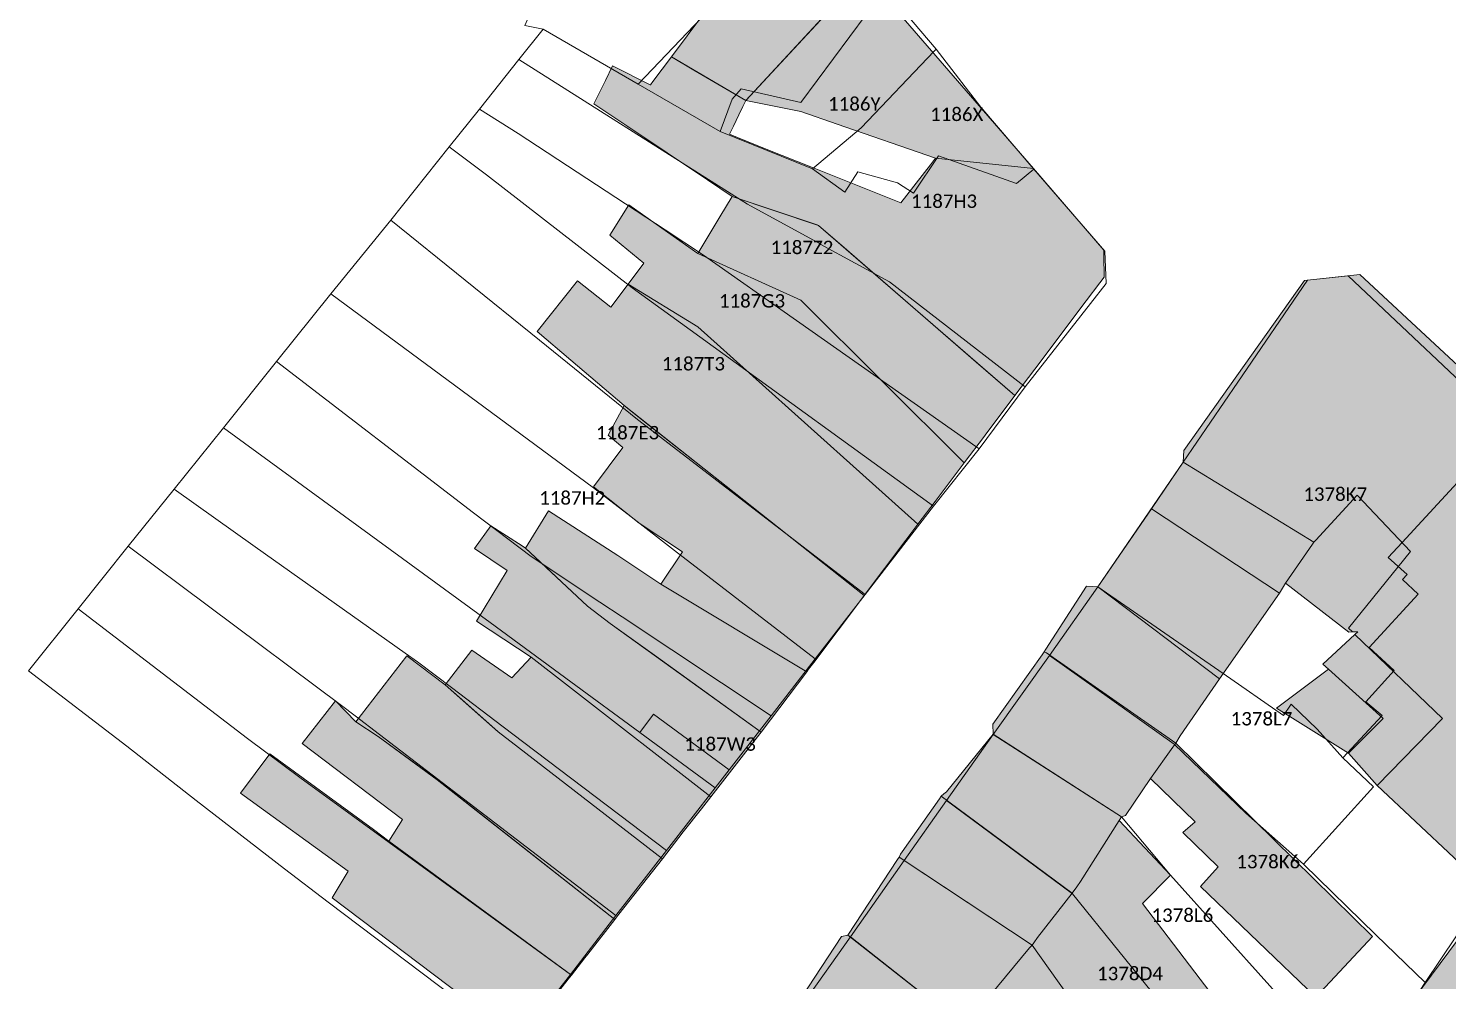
# Model space of a CAD drawing. Header units: metres. Extents: x 113120 to 240396, y 120329 to 242116.
# Drawn here: x 119536 to 119620.7, y 121704.6 to 121761.3 of the extents above; entities that cross this region are included whole.
import ezdxf

# ---------------------------------------------------------------- set-up
doc = ezdxf.new("R2010")
doc.units = ezdxf.units.M
doc.header["$LTSCALE"] = 3
for name, color, linetype, lineweight in [('Bpn_CaPa', 78, 'Continuous', 0), ('Bpn_ReBu', 4, 'Continuous', 0), ('Bpt_CaNu', 7, 'Continuous', 0), ('Hachure bâtiment', 11, 'Continuous', 0)]:
    doc.layers.add(name, color=color, linetype=linetype, lineweight=lineweight)
doc.styles.add('Legend', font='')
doc.styles.get('Legend').set_extended_font_data('Calibri')

msp = doc.modelspace()

# ---------------------------------------------------------------- hatches: boundary and pattern name
at = {"layer": 'Hachure bâtiment'}
h = msp.add_hatch(color=256, dxfattribs=at)
h.dxf.hatch_style = 1
h.paths.add_polyline_path([(119584.328, 121762.994), (119578.795, 121757.028), (119575.703, 121758.847), (119574.356, 121759.64), (119576.291, 121762.214), (119576.297, 121762.215), (119578.808, 121762.459), (119583.26, 121767.633), (119584.603, 121766.083), (119585.853, 121764.639)])
h = msp.add_hatch(color=256, dxfattribs=at)
h.dxf.hatch_style = 1
h.paths.add_polyline_path([(119585.853, 121764.639), (119595.957, 121752.972), (119590.112, 121753.588), (119584.238, 121755.623), (119582.086, 121756.369), (119578.795, 121757.028)])
h = msp.add_hatch(color=256, dxfattribs=at)
h.dxf.hatch_style = 1
h.paths.add_polyline_path([(119573.251, 121758.169), (119574.356, 121759.64), (119578.795, 121757.028), (119578.623, 121756.671), (119578.389, 121756.189), (119578.061, 121755.512), (119577.862, 121755.101), (119577.823, 121755.021), (119578.297, 121754.831), (119580.015, 121754.142), (119582.783, 121753.034), (119584.165, 121752.48), (119585.662, 121751.88), (119588.042, 121750.927), (119588.395, 121751.38), (119588.966, 121752.114), (119589.808, 121753.196), (119590.112, 121753.588), (119595.957, 121752.972), (119600.161, 121748.118), (119600.162, 121747.8), (119600.169, 121746.506), (119599.916, 121746.17), (119599.098, 121745.084), (119599.085, 121745.068), (119596.887, 121742.152), (119596.033, 121741.018), (119594.841, 121739.436), (119592.528, 121741.443), (119585.446, 121747.588), (119584.667, 121748.264), (119583.14, 121749.589), (119583.077, 121749.61), (119577.975, 121751.308), (119576.504, 121752.296), (119571.692, 121755.526), (119571.408, 121755.717), (119569.733, 121756.841), (119570.323, 121758.026), (119570.419, 121758.218), (119570.854, 121759.093), (119573.1, 121757.977), (119573.104, 121757.975)])
h = msp.add_hatch(color=256, dxfattribs=at)
h.dxf.hatch_style = 1
h.paths.add_polyline_path([(119582.085, 121745.127), (119575.926, 121747.906), (119577.185, 121749.998), (119577.243, 121750.094), (119577.975, 121751.308), (119583.047, 121749.62), (119583.14, 121749.589), (119594.841, 121739.436), (119594.805, 121739.389), (119593.106, 121737.135), (119593.027, 121737.029), (119591.83, 121735.441)])
h = msp.add_hatch(color=256, dxfattribs=at)
h.dxf.hatch_style = 1
h.paths.add_polyline_path([(119574.123, 121749.181), (119575.926, 121747.906), (119582.085, 121745.127), (119591.83, 121735.441), (119590.09, 121733.134), (119589.063, 121731.77), (119575.935, 121743.545), (119571.784, 121746.089), (119572.723, 121747.33), (119570.686, 121748.996), (119571.817, 121750.813)])
h = msp.add_hatch(color=256, dxfattribs=at)
h.dxf.hatch_style = 1
h.paths.add_polyline_path([(119589.063, 121731.77), (119588.34, 121730.812), (119585.863, 121727.525), (119571.54, 121738.849), (119568.358, 121741.559), (119566.352, 121743.269), (119568.752, 121746.275), (119570.739, 121744.707), (119571.784, 121746.089), (119575.935, 121743.545)])
h = msp.add_hatch(color=256, dxfattribs=at)
h.dxf.hatch_style = 1
h.paths.add_polyline_path([(119624.934, 121737.829), (119625.036, 121737.218), (119631.186, 121731.626), (119631.988, 121730.812), (119650.66, 121712.352), (119638.178, 121696.001), (119638.025, 121695.995), (119635.36, 121698.487), (119623.319, 121709.746), (119616.455, 121716.2), (119620.349, 121720.186), (119615.126, 121725.206), (119615.293, 121725.362), (119614.976, 121725.35), (119614.746, 121725.571), (119618.443, 121730.143), (119615.268, 121733.512), (119612.792, 121730.825), (119612.684, 121730.706), (119604.883, 121735.472), (119604.932, 121736.166), (119612.131, 121746.303), (119615.422, 121746.668)])
h = msp.add_hatch(color=256, dxfattribs=at)
h.dxf.hatch_style = 1
h.paths.add_polyline_path([(119582.545, 121723.123), (119582.434, 121722.975), (119573.736, 121728.204), (119575.019, 121730.133), (119572.443, 121731.844), (119569.721, 121734), (119571.456, 121736.337), (119570.579, 121737.08), (119571.54, 121738.849), (119572.662, 121737.962), (119577.617, 121734.044), (119585.863, 121727.525), (119585.64, 121727.229), (119584.377, 121725.553), (119584.307, 121725.461), (119583.283, 121724.101), (119582.845, 121723.52)])
h = msp.add_hatch(color=256, dxfattribs=at)
h.dxf.hatch_style = 1
h.paths.add_polyline_path([(119612.684, 121730.706), (119612.595, 121730.577), (119610.997, 121728.265), (119610.635, 121727.667), (119602.988, 121732.698), (119604.883, 121735.472)])
h = msp.add_hatch(color=256, dxfattribs=at)
h.dxf.hatch_style = 1
h.paths.add_polyline_path([(119618.443, 121730.143), (119614.746, 121725.571), (119614.976, 121725.35), (119614.756, 121725.341), (119610.997, 121728.265), (119612.595, 121730.577), (119612.684, 121730.706), (119612.792, 121730.825), (119615.268, 121733.512)], flags=17)
h = msp.add_hatch(color=256, dxfattribs=at)
h.dxf.hatch_style = 1
h.paths.add_polyline_path([(119579.723, 121719.378), (119570.71, 121725.851), (119569.346, 121726.89), (119565.665, 121730.352), (119567.036, 121732.571), (119571.161, 121729.915), (119573.736, 121728.204), (119582.434, 121722.975)])
h = msp.add_hatch(color=256, dxfattribs=at)
h.dxf.hatch_style = 1
h.paths.add_polyline_path([(119610.635, 121727.667), (119607.046, 121722.549), (119599.804, 121728.036), (119602.988, 121732.698)])
h = msp.add_hatch(color=256, dxfattribs=at)
h.dxf.hatch_style = 1
h.paths.add_polyline_path([(119564.57, 121729.014), (119562.607, 121730.318), (119563.579, 121731.68), (119565.46, 121730.483), (119565.665, 121730.352), (119567.133, 121728.971), (119567.809, 121728.335), (119569.346, 121726.89), (119570.71, 121725.851), (119573.347, 121723.957), (119579.717, 121719.383), (119579.723, 121719.378), (119579.5, 121719.093), (119576.705, 121715.518), (119568.229, 121722.125), (119565.985, 121723.836), (119562.734, 121725.986)])
h = msp.add_hatch(color=256, dxfattribs=at)
h.dxf.hatch_style = 1
h.paths.add_polyline_path([(119599.804, 121728.036), (119607.046, 121722.549), (119604.704, 121719.162), (119604.438, 121718.715), (119596.737, 121724.099), (119596.598, 121724.161), (119596.696, 121724.313), (119599.11, 121728.084)])
h = msp.add_hatch(color=256, dxfattribs=at)
h.dxf.hatch_style = 1
h.paths.add_polyline_path([(119620.349, 121720.186), (119616.455, 121716.2), (119614.743, 121718.112), (119616.811, 121720.196), (119613.546, 121723.137), (119613.219, 121723.432), (119615.126, 121725.206)], flags=17)
h = msp.add_hatch(color=256, dxfattribs=at)
h.dxf.hatch_style = 1
h.paths.add_polyline_path([(119571.23, 121708.514), (119570.985, 121708.201), (119562.284, 121715.054), (119560.397, 121716.54), (119556.869, 121719.122), (119555.544, 121719.982), (119558.581, 121723.916), (119560.86, 121722.199), (119561.855, 121721.319), (119564.029, 121719.396), (119565.231, 121718.468), (119573.819, 121711.826)])
h = msp.add_hatch(color=256, dxfattribs=at)
h.dxf.hatch_style = 1
h.paths.add_polyline_path([(119576.705, 121715.518), (119576.152, 121714.81), (119575.069, 121713.424), (119573.819, 121711.826), (119565.231, 121718.468), (119564.029, 121719.396), (119562.834, 121720.453), (119560.86, 121722.199), (119562.446, 121724.262), (119564.842, 121722.61), (119565.985, 121723.836), (119568.229, 121722.125)])
h = msp.add_hatch(color=256, dxfattribs=at)
h.dxf.hatch_style = 1
h.paths.add_polyline_path([(119596.737, 121724.099), (119604.438, 121718.715), (119604.26, 121718.477), (119602.945, 121716.607), (119601.437, 121714.415), (119601.21, 121714.329), (119593.55, 121719.245), (119593.525, 121719.859), (119596.467, 121723.978), (119596.598, 121724.161)])
h = msp.add_hatch(color=256, dxfattribs=at)
h.dxf.hatch_style = 1
h.paths.add_polyline_path([(119613.546, 121723.137), (119616.811, 121720.196), (119614.743, 121718.112), (119610.447, 121720.8)], flags=17)
h = msp.add_hatch(color=256, dxfattribs=at)
h.dxf.hatch_style = 1
h.paths.add_polyline_path([(119558.315, 121714.171), (119552.34, 121718.7), (119554.322, 121721.232), (119555.544, 121719.982), (119556.869, 121719.122), (119559.213, 121717.407), (119559.98, 121716.845), (119560.397, 121716.54), (119570.985, 121708.201), (119569.37, 121706.134), (119569.202, 121705.919), (119568.392, 121704.883), (119557.514, 121712.884)])
h = msp.add_hatch(color=256, dxfattribs=at)
h.dxf.hatch_style = 1
h.paths.add_polyline_path([(119601.21, 121714.329), (119601.072, 121714.112), (119598.753, 121710.461), (119598.536, 121710.144), (119598.266, 121709.779), (119590.452, 121715.557), (119590.618, 121715.698), (119590.767, 121715.825), (119593.55, 121719.245)])
h = msp.add_hatch(color=256, dxfattribs=at)
h.dxf.hatch_style = 1
h.paths.add_polyline_path([(119568.392, 121704.883), (119568.203, 121704.642), (119566.695, 121702.712), (119565.367, 121701.013), (119554.122, 121709.496), (119555.087, 121711.087), (119548.652, 121715.729), (119550.411, 121718.09), (119556.588, 121713.563), (119557.514, 121712.884)])
h = msp.add_hatch(color=256, dxfattribs=at)
h.dxf.hatch_style = 1
h.paths.add_polyline_path([(119616.17, 121707.201), (119612.803, 121703.568), (119605.92, 121710.168), (119606.97, 121711.351), (119604.87, 121713.401), (119605.603, 121714.018), (119602.945, 121716.607), (119604.26, 121718.477), (119604.438, 121718.715)])
h = msp.add_hatch(color=256, dxfattribs=at)
h.dxf.hatch_style = 1
h.paths.add_polyline_path([(119598.266, 121709.779), (119596.198, 121707.127), (119595.98, 121706.81), (119595.872, 121706.679), (119587.942, 121711.93), (119588.023, 121712.092), (119588.127, 121712.24), (119590.348, 121715.409), (119590.452, 121715.557)])
h = msp.add_hatch(color=256, dxfattribs=at)
h.dxf.hatch_style = 1
h.paths.add_polyline_path([(119604.12, 121710.851), (119602.453, 121709.151), (119607.103, 121703.051), (119604.803, 121701.668), (119606.323, 121699.339), (119604.42, 121698.168), (119602.02, 121701.501), (119600.581, 121700.222), (119599.27, 121701.818), (119596.77, 121700.151), (119597.853, 121698.701), (119596.97, 121698.101), (119601.853, 121690.801), (119599.953, 121688.901), (119594.07, 121697.168), (119592.57, 121696.101), (119595.003, 121693.401), (119594.303, 121692.868), (119595.27, 121691.851), (119593.903, 121690.768), (119592.32, 121692.551), (119588.37, 121687.851), (119591.253, 121685.201), (119590.603, 121684.451), (119593.253, 121682.151), (119592.437, 121681.05), (119592.303, 121680.868), (119591.403, 121681.901), (119590.805, 121681.261), (119586.92, 121684.801), (119584.97, 121682.851), (119580.306, 121686.675), (119582.391, 121689.338), (119583.743, 121688.239), (119586.98, 121691.832), (119587.21, 121691.842), (119590.726, 121696.138), (119590.311, 121696.89), (119590.762, 121697.139), (119592.534, 121700.825), (119591.562, 121702.016), (119593.029, 121703.767), (119593.342, 121703.627), (119595.728, 121706.506), (119595.872, 121706.679), (119595.98, 121706.81), (119596.198, 121707.127), (119598.266, 121709.779), (119598.536, 121710.144), (119598.753, 121710.461), (119601.072, 121714.112)])
h = msp.add_hatch(color=256, dxfattribs=at)
h.dxf.hatch_style = 1
h.paths.add_polyline_path([(119595.872, 121706.679), (119595.728, 121706.506), (119593.342, 121703.627), (119593.029, 121703.767), (119591.562, 121702.016), (119584.888, 121707.28), (119587.84, 121711.774), (119587.942, 121711.93)], flags=17)
h = msp.add_hatch(color=256, dxfattribs=at)
h.dxf.hatch_style = 1
h.paths.add_polyline_path([(119635.36, 121698.487), (119632.703, 121695.418), (119625.803, 121697.101), (119618.653, 121703.501), (119623.319, 121709.746)])
h = msp.add_hatch(color=256, dxfattribs=at)
h.dxf.hatch_style = 1
h.paths.add_polyline_path([(119591.562, 121702.016), (119592.534, 121700.825), (119590.762, 121697.139), (119590.311, 121696.89), (119582.124, 121703.399), (119582.118, 121703.552), (119584.507, 121707.187), (119584.888, 121707.28)], flags=17)

# ---------------------------------------------------------------- linework, layer by layer
at = {"layer": 'Bpn_CaPa'}
for points in [[(119580.087, 121772.378), (119579.723, 121771.946), (119575.468, 121766.975), (119574.651, 121766.021), (119577.398, 121763.286), (119572.37, 121758.017), (119566.704, 121761.285), (119565.62, 121761.5), (119566.89, 121764.364), (119567.291, 121765.268), (119567.694, 121766.177), (119568.925, 121768.953), (119575.172, 121777.268), (119575.634, 121777.884), (119580.087, 121772.378)], [(119587.077, 121763.733), (119586.948, 121763.497), (119582.088, 121756.912), (119578.53, 121757.728), (119577.979, 121757.107), (119577.259, 121755.195), (119572.37, 121758.017), (119577.398, 121763.286), (119578.414, 121764.39), (119580.097, 121762.61), (119583.734, 121767.255), (119583.978, 121767.566), (119587.077, 121763.733)], [(119587.077, 121763.733), (119590.15, 121760.096), (119590.04, 121759.972), (119585.671, 121755.401), (119582.767, 121752.952), (119577.259, 121755.195), (119577.979, 121757.107), (119578.53, 121757.728), (119582.088, 121756.912), (119586.948, 121763.497), (119587.077, 121763.733)], [(119566.704, 121761.285), (119572.37, 121758.017), (119577.259, 121755.195), (119582.767, 121752.952), (119584.707, 121751.569), (119585.485, 121752.779), (119587.851, 121752.122), (119588.795, 121751.503), (119590.297, 121753.744), (119594.946, 121752.09), (119595.978, 121752.938), (119600.217, 121748.045), (119600.295, 121746.125), (119599.355, 121744.934), (119595.453, 121739.958), (119587.36, 121746.223), (119583.281, 121748.455), (119583.231, 121748.481), (119578.903, 121750.85), (119565.249, 121759.472), (119566.704, 121761.285)], [(119595.453, 121739.958), (119592.713, 121736.261), (119581.811, 121743.923), (119576.27, 121747.817), (119573.988, 121749.324), (119565.21, 121755.059), (119562.922, 121756.523), (119565.249, 121759.472), (119578.903, 121750.85), (119583.231, 121748.481), (119583.281, 121748.455), (119587.36, 121746.223), (119595.453, 121739.958)], [(119595.978, 121752.938), (119594.946, 121752.09), (119590.297, 121753.744), (119588.795, 121751.503), (119587.851, 121752.122), (119585.485, 121752.779), (119584.707, 121751.569), (119582.767, 121752.952), (119585.671, 121755.401), (119590.04, 121759.972), (119590.15, 121760.096), (119592.821, 121756.631), (119595.978, 121752.938)], [(119561.102, 121754.274), (119562.922, 121756.523), (119565.21, 121755.059), (119573.988, 121749.324), (119576.27, 121747.817), (119581.811, 121743.923), (119592.713, 121736.261), (119589.986, 121732.838), (119576.056, 121742.941), (119572.02, 121745.867), (119563.329, 121752.602), (119561.102, 121754.274)], [(119561.102, 121754.274), (119563.329, 121752.602), (119572.02, 121745.867), (119576.056, 121742.941), (119589.986, 121732.838), (119585.912, 121727.587), (119572.346, 121738.024), (119566.501, 121742.751), (119557.62, 121749.9), (119561.102, 121754.274)], [(119554.039, 121745.504), (119557.62, 121749.9), (119566.501, 121742.751), (119572.346, 121738.024), (119585.912, 121727.587), (119582.927, 121723.74), (119574.536, 121730.208), (119571.965, 121732.203), (119569.703, 121733.95), (119554.039, 121745.504)], [(119614.398, 121717.845), (119612.875, 121719.543), (119611.317, 121721.047), (119610.87, 121720.367), (119607.265, 121722.865), (119599.803, 121728.035), (119604.883, 121735.471), (119608.14, 121740.239), (119612.294, 121746.32), (119614.728, 121746.59), (119624.299, 121737.567), (119617.94, 121730.681), (119617.115, 121729.786), (119618.245, 121728.777), (119617.97, 121728.482), (119618.91, 121727.603), (119615.978, 121724.431), (119617.479, 121723.042), (119615.772, 121721.18), (119616.753, 121720.373), (119614.398, 121717.845)], [(119580.316, 121720.357), (119571.415, 121726.255), (119570.088, 121727.131), (119565.998, 121729.839), (119562.551, 121732.449), (119550.801, 121741.47), (119554.039, 121745.504), (119569.703, 121733.95), (119571.965, 121732.203), (119574.536, 121730.208), (119582.927, 121723.74), (119580.316, 121720.357)], [(119547.634, 121737.523), (119550.801, 121741.47), (119562.551, 121732.449), (119565.998, 121729.839), (119570.088, 121727.131), (119571.415, 121726.255), (119580.316, 121720.357), (119577.808, 121717.138), (119573.294, 121720.453), (119572.484, 121719.349), (119568.367, 121722.371), (119563.55, 121725.91), (119547.634, 121737.523)], [(119547.634, 121737.523), (119563.55, 121725.91), (119568.367, 121722.371), (119572.484, 121719.349), (119576.966, 121716.058), (119574.061, 121712.313), (119565.56, 121718.76), (119564.33, 121719.698), (119561.24, 121722.036), (119559.22, 121723.567), (119558.479, 121724.092), (119549.539, 121730.423), (119544.7, 121733.869), (119547.634, 121737.523)], [(119571.054, 121708.439), (119556.953, 121719.235), (119555.5, 121720.345), (119554.682, 121720.956), (119546.75, 121726.886), (119541.956, 121730.473), (119544.7, 121733.869), (119549.539, 121730.423), (119558.479, 121724.092), (119559.22, 121723.567), (119561.24, 121722.036), (119564.33, 121719.698), (119565.56, 121718.76), (119574.061, 121712.313), (119571.054, 121708.439)], [(119538.972, 121726.731), (119541.956, 121730.473), (119546.75, 121726.886), (119554.682, 121720.956), (119555.5, 121720.345), (119556.953, 121719.235), (119571.054, 121708.439), (119568.332, 121704.931), (119557.527, 121712.788), (119552.198, 121716.662), (119549.066, 121718.995), (119538.972, 121726.731)], [(119614.398, 121717.845), (119616.233, 121716.111), (119612.068, 121711.498), (119608.625, 121714.545), (119604.355, 121718.657), (119596.906, 121723.939), (119599.803, 121728.035), (119607.265, 121722.865), (119610.87, 121720.367), (119611.317, 121721.047), (119612.875, 121719.543), (119614.398, 121717.845)], [(119538.972, 121726.731), (119549.066, 121718.995), (119552.198, 121716.662), (119557.527, 121712.788), (119568.332, 121704.931), (119565.101, 121700.765), (119553.879, 121709.24), (119551.284, 121711.219), (119546.008, 121715.297), (119541.88, 121718.544), (119536.005, 121723.031), (119538.972, 121726.731)], [(119615.226, 121698.553), (119613.026, 121700.958), (119604.12, 121710.85), (119601.21, 121714.328), (119593.55, 121719.244), (119596.906, 121723.939), (119604.355, 121718.657), (119608.625, 121714.545), (119612.068, 121711.498), (119616.378, 121707.291), (119619.323, 121704.439), (119618.688, 121703.469), (119617.195, 121701.349), (119615.226, 121698.553)], [(119572.484, 121719.349), (119573.294, 121720.453), (119577.808, 121717.138), (119576.966, 121716.058), (119572.484, 121719.349)], [(119615.226, 121698.553), (119613.765, 121696.431), (119612.373, 121694.307), (119611.252, 121692.816), (119610.202, 121694.285), (119604.6, 121701.918), (119603.803, 121702.907), (119598.292, 121709.733), (119590.763, 121715.292), (119593.55, 121719.244), (119601.21, 121714.328), (119604.12, 121710.85), (119613.026, 121700.958), (119615.226, 121698.553)], [(119609.613, 121690.664), (119608.459, 121689.15), (119607.02, 121691.85), (119600.506, 121700.157), (119595.872, 121706.678), (119588.248, 121711.727), (119590.763, 121715.292), (119598.292, 121709.733), (119603.803, 121702.907), (119604.6, 121701.918), (119610.202, 121694.285), (119611.252, 121692.816), (119609.613, 121690.664)], [(119585.032, 121707.166), (119588.248, 121711.727), (119595.872, 121706.678), (119600.506, 121700.157), (119607.02, 121691.85), (119608.459, 121689.15), (119605.744, 121685.595), (119605.488, 121685.298), (119600.751, 121692.451), (119598.67, 121690.717), (119596.303, 121694.32), (119592.534, 121700.824), (119591.562, 121702.015), (119585.032, 121707.166)], [(119637.982, 121696.172), (119632.77, 121689.35), (119617.195, 121701.349), (119618.688, 121703.469), (119619.323, 121704.439), (119622.985, 121709.893), (119635.441, 121698.41), (119637.982, 121696.172)], [(119582.284, 121703.271), (119585.032, 121707.166), (119591.562, 121702.015), (119592.534, 121700.824), (119596.303, 121694.32), (119598.67, 121690.717), (119596.153, 121687.983), (119589.865, 121695.316), (119590.61, 121696.236), (119590.36, 121696.446), (119582.284, 121703.271)]]:
    msp.add_lwpolyline(points, close=True, dxfattribs=at)
msp.add_lwpolyline([(119622.985, 121709.893), (119619.323, 121704.439), (119616.378, 121707.291), (119612.068, 121711.498), (119616.233, 121716.111), (119614.398, 121717.845), (119614.398, 121717.845), (119616.753, 121720.373), (119615.772, 121721.18), (119617.479, 121723.042), (119615.978, 121724.431), (119618.91, 121727.603), (119617.97, 121728.482), (119618.245, 121728.777), (119617.115, 121729.786), (119617.94, 121730.681), (119624.299, 121737.567)], dxfattribs=at)
at = {"layer": 'Bpn_ReBu'}
for points in [[(119584.328, 121762.994), (119578.795, 121757.028), (119575.703, 121758.847), (119574.356, 121759.64), (119576.291, 121762.214), (119576.297, 121762.215), (119578.808, 121762.459), (119583.26, 121767.633), (119584.603, 121766.083), (119585.853, 121764.639), (119584.328, 121762.994)], [(119585.853, 121764.639), (119595.957, 121752.972), (119590.112, 121753.588), (119584.238, 121755.623), (119582.086, 121756.369), (119578.795, 121757.028), (119585.853, 121764.639)], [(119573.251, 121758.169), (119574.356, 121759.64), (119578.795, 121757.028), (119578.623, 121756.671), (119578.389, 121756.189), (119578.061, 121755.512), (119577.862, 121755.101), (119577.823, 121755.021), (119578.297, 121754.831), (119580.015, 121754.142), (119582.783, 121753.034), (119584.165, 121752.48), (119585.662, 121751.88), (119588.042, 121750.927), (119588.395, 121751.38), (119588.966, 121752.114), (119589.808, 121753.196), (119590.112, 121753.588), (119595.957, 121752.972), (119600.161, 121748.118), (119600.162, 121747.8), (119600.169, 121746.506), (119599.916, 121746.17), (119599.098, 121745.084), (119599.085, 121745.068), (119596.887, 121742.152), (119596.033, 121741.018), (119594.841, 121739.436), (119592.528, 121741.443), (119585.446, 121747.588), (119584.667, 121748.264), (119583.14, 121749.589), (119583.077, 121749.61), (119577.975, 121751.308), (119576.504, 121752.296), (119571.692, 121755.526), (119571.408, 121755.717), (119569.733, 121756.841), (119570.323, 121758.026), (119570.419, 121758.218), (119570.854, 121759.093), (119573.1, 121757.977), (119573.104, 121757.975), (119573.251, 121758.169)], [(119582.085, 121745.127), (119575.926, 121747.906), (119577.185, 121749.998), (119577.243, 121750.094), (119577.975, 121751.308), (119583.047, 121749.62), (119583.14, 121749.589), (119594.841, 121739.436), (119594.805, 121739.389), (119593.106, 121737.135), (119593.027, 121737.029), (119591.83, 121735.441), (119582.085, 121745.127)], [(119574.123, 121749.181), (119575.926, 121747.906), (119582.085, 121745.127), (119591.83, 121735.441), (119590.09, 121733.134), (119589.063, 121731.77), (119575.935, 121743.545), (119571.784, 121746.089), (119572.723, 121747.33), (119570.686, 121748.996), (119571.817, 121750.813), (119574.123, 121749.181)], [(119589.063, 121731.77), (119588.34, 121730.812), (119585.863, 121727.525), (119571.54, 121738.849), (119568.358, 121741.559), (119566.352, 121743.269), (119568.752, 121746.275), (119570.739, 121744.707), (119571.784, 121746.089), (119575.935, 121743.545), (119589.063, 121731.77)], [(119624.934, 121737.829), (119625.036, 121737.218), (119631.186, 121731.626), (119631.988, 121730.812), (119650.66, 121712.352), (119638.178, 121696.001), (119638.025, 121695.995), (119635.36, 121698.487), (119623.319, 121709.746), (119616.455, 121716.2), (119620.349, 121720.186), (119615.126, 121725.206), (119615.293, 121725.362), (119614.976, 121725.35), (119614.746, 121725.571), (119618.443, 121730.143), (119615.268, 121733.512), (119612.792, 121730.825), (119612.684, 121730.706), (119604.883, 121735.472), (119604.932, 121736.166), (119612.131, 121746.303), (119615.422, 121746.668), (119624.934, 121737.829)], [(119582.545, 121723.123), (119582.434, 121722.975), (119573.736, 121728.204), (119575.019, 121730.133), (119572.443, 121731.844), (119569.721, 121734), (119571.456, 121736.337), (119570.579, 121737.08), (119571.54, 121738.849), (119572.662, 121737.962), (119577.617, 121734.044), (119585.863, 121727.525), (119585.64, 121727.229), (119584.377, 121725.553), (119584.307, 121725.461), (119583.283, 121724.101), (119582.845, 121723.52), (119582.545, 121723.123)], [(119612.684, 121730.706), (119612.595, 121730.577), (119610.997, 121728.265), (119610.635, 121727.667), (119602.988, 121732.698), (119604.883, 121735.472), (119612.684, 121730.706)], [(119618.443, 121730.143), (119614.746, 121725.571), (119614.976, 121725.35), (119614.756, 121725.341), (119610.997, 121728.265), (119612.595, 121730.577), (119612.684, 121730.706), (119612.792, 121730.825), (119615.268, 121733.512), (119618.443, 121730.143)], [(119579.723, 121719.378), (119570.71, 121725.851), (119569.346, 121726.89), (119565.665, 121730.352), (119567.036, 121732.571), (119571.161, 121729.915), (119573.736, 121728.204), (119582.434, 121722.975), (119579.723, 121719.378)], [(119610.635, 121727.667), (119607.046, 121722.549), (119599.804, 121728.036), (119602.988, 121732.698), (119610.635, 121727.667)], [(119564.57, 121729.014), (119562.607, 121730.318), (119563.579, 121731.68), (119565.46, 121730.483), (119565.665, 121730.352), (119567.133, 121728.971), (119567.809, 121728.335), (119569.346, 121726.89), (119570.71, 121725.851), (119573.347, 121723.957), (119579.717, 121719.383), (119579.723, 121719.378), (119579.5, 121719.093), (119576.705, 121715.518), (119568.229, 121722.125), (119565.985, 121723.836), (119562.734, 121725.986), (119564.57, 121729.014)], [(119599.804, 121728.036), (119607.046, 121722.549), (119604.704, 121719.162), (119604.438, 121718.715), (119596.737, 121724.099), (119596.598, 121724.161), (119596.696, 121724.313), (119599.11, 121728.084), (119599.804, 121728.036)], [(119620.349, 121720.186), (119616.455, 121716.2), (119614.743, 121718.112), (119616.811, 121720.196), (119613.546, 121723.137), (119613.219, 121723.432), (119615.126, 121725.206), (119620.349, 121720.186)], [(119571.23, 121708.514), (119570.985, 121708.201), (119562.284, 121715.054), (119560.397, 121716.54), (119556.869, 121719.122), (119555.544, 121719.982), (119558.581, 121723.916), (119560.86, 121722.199), (119561.855, 121721.319), (119564.029, 121719.396), (119565.231, 121718.468), (119573.819, 121711.826), (119571.23, 121708.514)], [(119576.705, 121715.518), (119576.152, 121714.81), (119575.069, 121713.424), (119573.819, 121711.826), (119565.231, 121718.468), (119564.029, 121719.396), (119562.834, 121720.453), (119560.86, 121722.199), (119562.446, 121724.262), (119564.842, 121722.61), (119565.985, 121723.836), (119568.229, 121722.125), (119576.705, 121715.518)], [(119596.737, 121724.099), (119604.438, 121718.715), (119604.26, 121718.477), (119602.945, 121716.607), (119601.437, 121714.415), (119601.21, 121714.329), (119593.55, 121719.245), (119593.525, 121719.859), (119596.467, 121723.978), (119596.598, 121724.161), (119596.737, 121724.099)], [(119613.546, 121723.137), (119616.811, 121720.196), (119614.743, 121718.112), (119610.447, 121720.8), (119613.546, 121723.137)], [(119558.315, 121714.171), (119552.34, 121718.7), (119554.322, 121721.232), (119555.544, 121719.982), (119556.869, 121719.122), (119559.213, 121717.407), (119559.98, 121716.845), (119560.397, 121716.54), (119570.985, 121708.201), (119569.37, 121706.134), (119569.202, 121705.919), (119568.392, 121704.883), (119557.514, 121712.884), (119558.315, 121714.171)], [(119601.21, 121714.329), (119601.072, 121714.112), (119598.753, 121710.461), (119598.536, 121710.144), (119598.266, 121709.779), (119590.452, 121715.557), (119590.618, 121715.698), (119590.767, 121715.825), (119593.55, 121719.245), (119601.21, 121714.329)], [(119568.392, 121704.883), (119568.203, 121704.642), (119566.695, 121702.712), (119565.367, 121701.013), (119554.122, 121709.496), (119555.087, 121711.087), (119548.652, 121715.729), (119550.411, 121718.09), (119556.588, 121713.563), (119557.514, 121712.884), (119568.392, 121704.883)], [(119616.17, 121707.201), (119612.803, 121703.568), (119605.92, 121710.168), (119606.97, 121711.351), (119604.87, 121713.401), (119605.603, 121714.018), (119602.945, 121716.607), (119604.26, 121718.477), (119604.438, 121718.715), (119616.17, 121707.201)], [(119598.266, 121709.779), (119596.198, 121707.127), (119595.98, 121706.81), (119595.872, 121706.679), (119587.942, 121711.93), (119588.023, 121712.092), (119588.127, 121712.24), (119590.348, 121715.409), (119590.452, 121715.557), (119598.266, 121709.779)], [(119595.872, 121706.679), (119595.728, 121706.506), (119593.342, 121703.627), (119593.029, 121703.767), (119591.562, 121702.016), (119584.888, 121707.28), (119587.84, 121711.774), (119587.942, 121711.93), (119595.872, 121706.679)], [(119635.36, 121698.487), (119632.703, 121695.418), (119625.803, 121697.101), (119618.653, 121703.501), (119623.319, 121709.746), (119635.36, 121698.487)], [(119591.562, 121702.016), (119592.534, 121700.825), (119590.762, 121697.139), (119590.311, 121696.89), (119582.124, 121703.399), (119582.118, 121703.552), (119584.507, 121707.187), (119584.888, 121707.28), (119591.562, 121702.016)]]:
    msp.add_lwpolyline(points, close=True, dxfattribs=at)
msp.add_lwpolyline([(119593.342, 121703.627), (119595.728, 121706.506), (119595.872, 121706.679), (119595.98, 121706.81), (119596.198, 121707.127), (119598.266, 121709.779), (119598.536, 121710.144), (119598.753, 121710.461), (119601.072, 121714.112), (119604.12, 121710.851), (119604.12, 121710.851), (119602.453, 121709.151), (119607.103, 121703.051)], dxfattribs=at)

# ---------------------------------------------------------------- texts
at = {"layer": 'Bpt_CaNu', "char_height": 0.8, "attachment_point": 7, "style": 'Legend'}
for s, insert in [('1186Y', (119583.704, 121756.422)), ('1186X', (119589.792, 121755.8)), ('1187H3', (119588.654, 121750.62)), ('1187Z2', (119580.276, 121747.866)), ('1187G3', (119577.195, 121744.68)), ('1187T3', (119573.789, 121740.93)), ('1187E3', (119569.861, 121736.82)), ('1187H2', (119566.474, 121732.931)), ('1378K7', (119612.051, 121733.154)), ('1378L7', (119607.717, 121719.766)), ('1187W3', (119575.13, 121718.255)), ('1378K6', (119608.057, 121711.246)), ('1378L6', (119602.995, 121708.052)), ('1378D4', (119599.75, 121704.574))]:
    msp.add_mtext(s, dxfattribs=dict(at, insert=insert))

doc.saveas('drawing.dxf')
